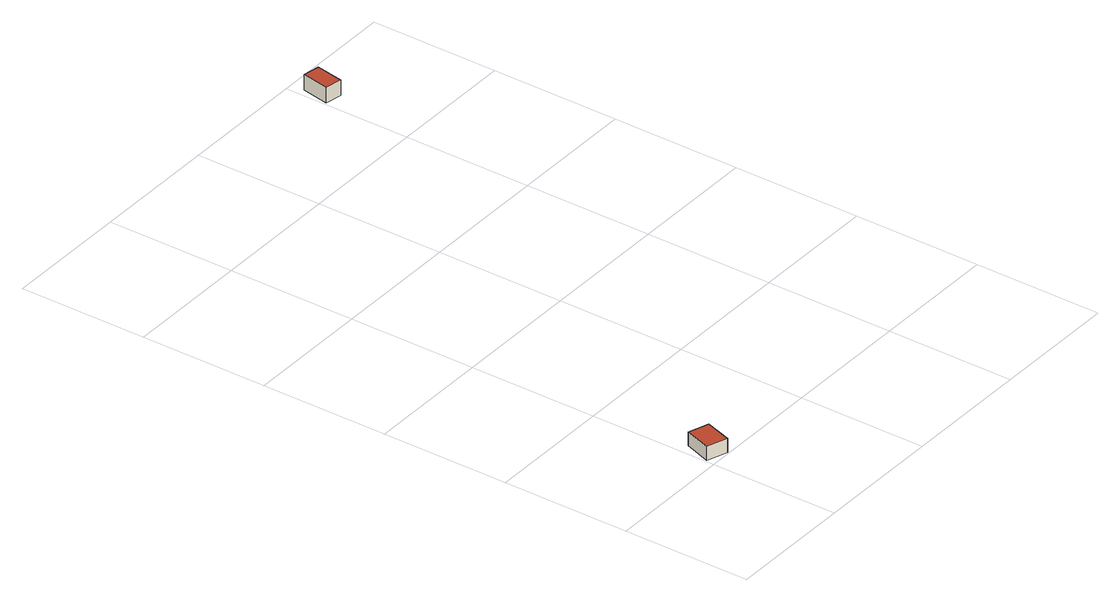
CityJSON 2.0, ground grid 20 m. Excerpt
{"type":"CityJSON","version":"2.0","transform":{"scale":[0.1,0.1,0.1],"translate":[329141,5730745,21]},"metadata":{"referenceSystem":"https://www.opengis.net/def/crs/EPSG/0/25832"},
"CityObjects":{
"building1":{"type":"Building","attributes":{"Geometrietyp2DReferenz":"3000","Gemeindeschluessel":"05170048","function":"31001_2723","roofType":"1000","measuredHeight":2.2},"geometry":[{"type":"Solid","lod":"2","boundaries":[[[[0,1,2,3]],[[4,5,1,0]],[[6,7,5,4]],[[3,2,7,6]],[[4,0,3,6]],[[1,5,7,2]]]],"semantics":{"surfaces":[{"type":"WallSurface"},{"type":"RoofSurface"},{"type":"GroundSurface"}],"values":[[0,0,0,0,1,2]]}}]},
"building2":{"type":"Building","attributes":{"Geometrietyp2DReferenz":"3000","Gemeindeschluessel":"05170048","function":"31001_2723","roofType":"1000","measuredHeight":2.46},"geometry":[{"type":"Solid","lod":"2","boundaries":[[[[8,9,10,11]],[[12,13,9,8]],[[14,15,13,12]],[[11,10,15,14]],[[12,8,11,14]],[[9,13,15,10]]]],"semantics":{"surfaces":[{"type":"WallSurface"},{"type":"RoofSurface"},{"type":"GroundSurface"}],"values":[[0,0,0,0,1,2]]}}]}
},
"vertices":[
[36,3,31],[36,3,9],[50,44,9],[50,44,31],[4,14,31],[4,14,9],[18,55,31],[18,55,9],
[428,929,36],[428,929,11],[436,972,11],[436,972,36],[402,934,36],[402,934,11],[410,977,36],[410,977,11]
]}
